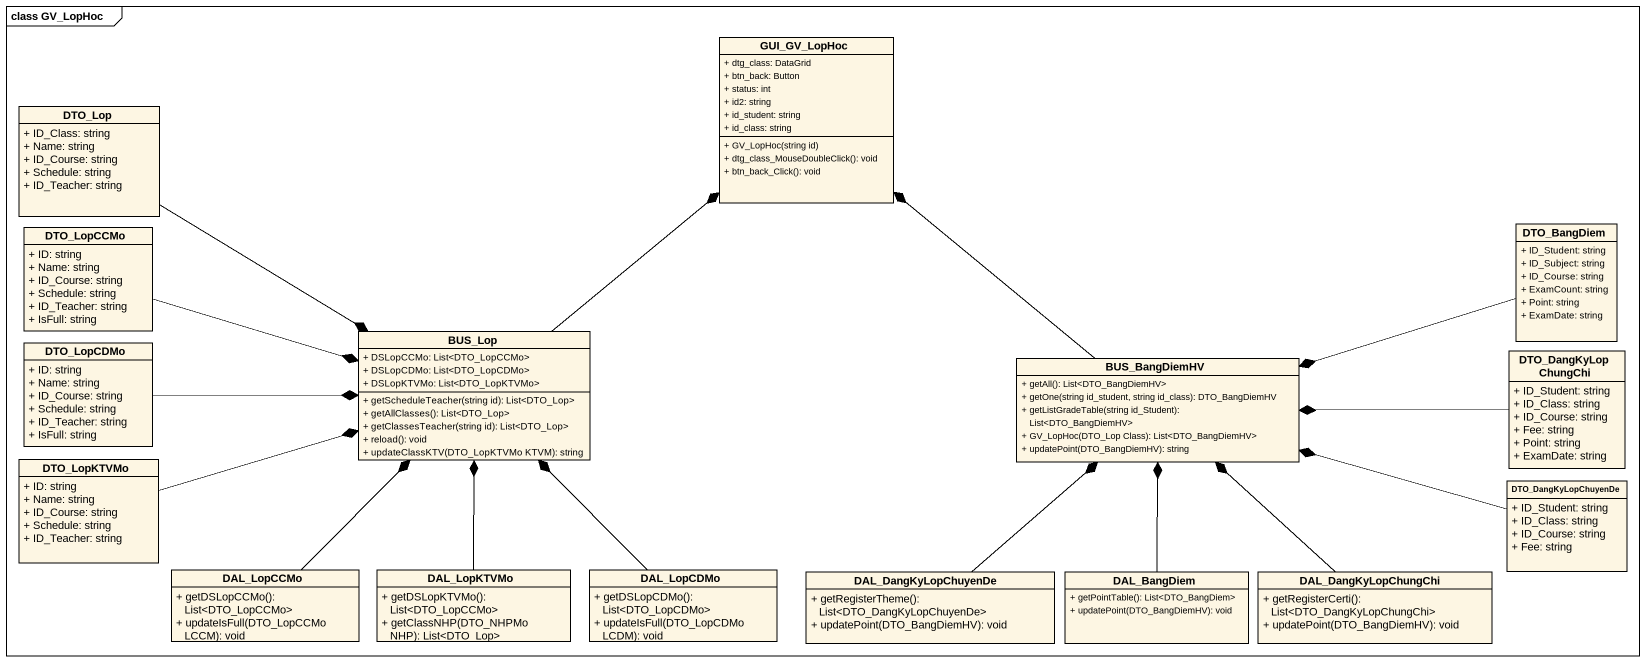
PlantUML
@startuml
mainframe class GV_LopHoc
hide circle
hide empty members
skinparam classAttributeIconSize 0
class GUI_GV_LopHoc {
  + dtg_class: DataGrid
  + btn_back: Button
  + status: int
  + id2: string
  + id_student: string
  + id_class: string
  + GV_LopHoc(string id)
  + dtg_class_MouseDoubleClick(): void
  + btn_back_Click(): void
}
class DTO_Lop {
  + ID_Class: string
  + Name: string
  + ID_Course: string
  + Schedule: string
  + ID_Teacher: string
}
class DTO_LopCCMo {
  + ID: string
  + Name: string
  + ID_Course: string
  + Schedule: string
  + ID_Teacher: string
  + IsFull: string
}
class DTO_BangDiem {
  + ID_Student: string
  + ID_Subject: string
  + ID_Course: string
  + ExamCount: string
  + Point: string
  + ExamDate: string
}
class BUS_Lop {
  + DSLopCCMo: List<DTO_LopCCMo>
  + DSLopCDMo: List<DTO_LopCDMo>
  + DSLopKTVMo: List<DTO_LopKTVMo>
  + getScheduleTeacher(string id): List<DTO_Lop>
  + getAllClasses(): List<DTO_Lop>
  + getClassesTeacher(string id): List<DTO_Lop>
  + reload(): void
  + updateClassKTV(DTO_LopKTVMo KTVM): string
}
class DTO_LopCDMo {
  + ID: string
  + Name: string
  + ID_Course: string
  + Schedule: string
  + ID_Teacher: string
  + IsFull: string
}
class BUS_BangDiemHV {
  + getAll(): List<DTO_BangDiemHV>
  + getOne(string id_student, string id_class): DTO_BangDiemHV
  + getListGradeTable(string id_Student): List<DTO_BangDiemHV>
  + GV_LopHoc(DTO_Lop Class): List<DTO_BangDiemHV>
  + updatePoint(DTO_BangDiemHV): string
}
class DTO_DangKyLopChungChi {
  + ID_Student: string
  + ID_Class: string
  + ID_Course: string
  + Fee: string
  + Point: string
  + ExamDate: string
}
class DTO_LopKTVMo {
  + ID: string
  + Name: string
  + ID_Course: string
  + Schedule: string
  + ID_Teacher: string
}
class DTO_DangKyLopChuyenDe {
  + ID_Student: string
  + ID_Class: string
  + ID_Course: string
  + Fee: string
}
class DAL_LopCCMo {
  + getDSLopCCMo(): List<DTO_LopCCMo>
  + updateIsFull(DTO_LopCCMo LCCM): void
}
class DAL_LopKTVMo {
  + getDSLopKTVMo(): List<DTO_LopCCMo>
  + getClassNHP(DTO_NHPMo NHP): List<DTO_Lop>
}
class DAL_LopCDMo {
  + getDSLopCDMo(): List<DTO_LopCDMo>
  + updateIsFull(DTO_LopCDMo LCDM): void
}
class DAL_DangKyLopChuyenDe {
  + getRegisterTheme(): List<DTO_DangKyLopChuyenDe>
  + updatePoint(DTO_BangDiemHV): void
}
class DAL_BangDiem {
  + getPointTable(): List<DTO_BangDiem>
  + updatePoint(DTO_BangDiemHV): void
}
class DAL_DangKyLopChungChi {
  + getRegisterCerti(): List<DTO_DangKyLopChungChi>
  + updatePoint(DTO_BangDiemHV): void
}
DTO_Lop --* BUS_Lop
DTO_LopCCMo -right-* BUS_Lop
DTO_BangDiem -left-* BUS_BangDiemHV
BUS_Lop -up-* GUI_GV_LopHoc
DTO_LopCDMo -right-* BUS_Lop
BUS_BangDiemHV -up-* GUI_GV_LopHoc
DTO_DangKyLopChungChi -left-* BUS_BangDiemHV
DTO_LopKTVMo -right-* BUS_Lop
DTO_DangKyLopChuyenDe -left-* BUS_BangDiemHV
DAL_LopCCMo -up-* BUS_Lop
DAL_LopKTVMo -up-* BUS_Lop
DAL_LopCDMo -up-* BUS_Lop
DAL_DangKyLopChuyenDe -up-* BUS_BangDiemHV
DAL_BangDiem -up-* BUS_BangDiemHV
DAL_DangKyLopChungChi -up-* BUS_BangDiemHV
@enduml
